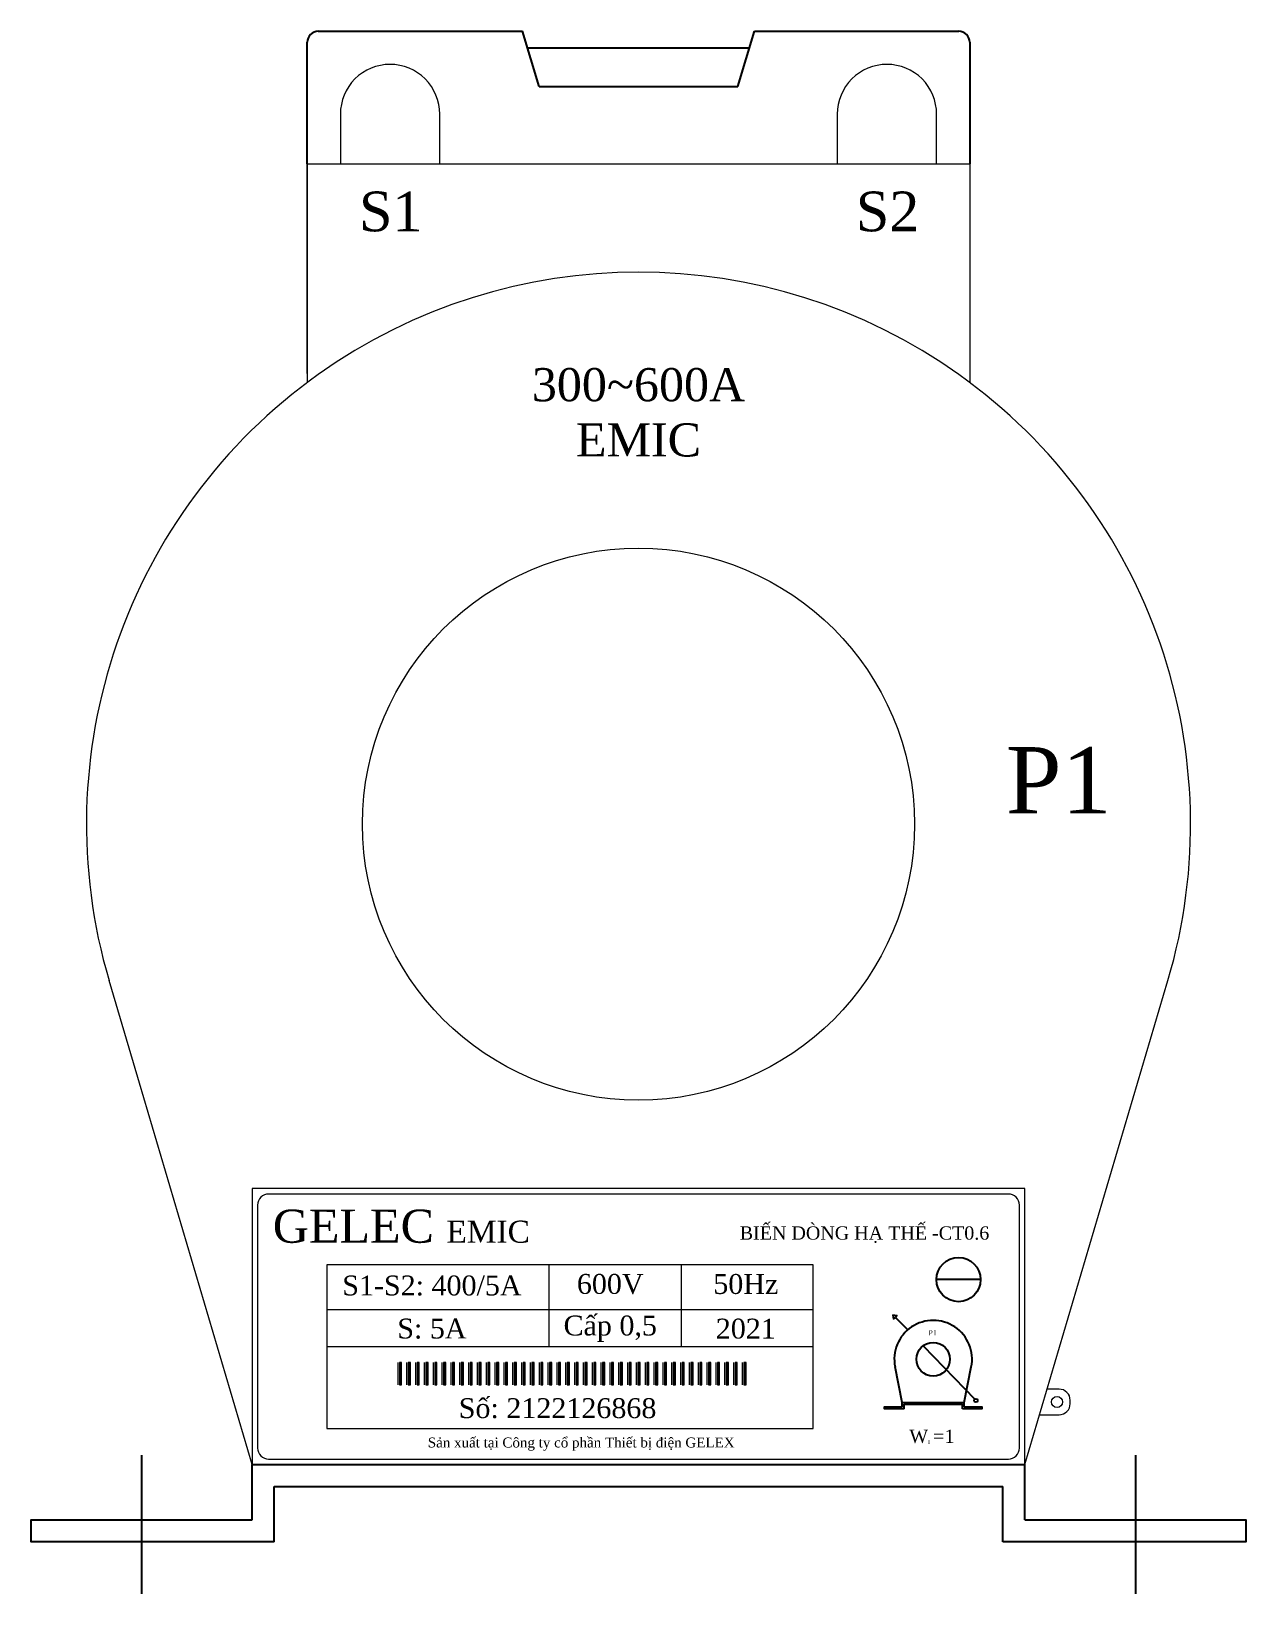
# Model space of a CAD drawing. Header units: millimetres. Extents: x 40 to 150, y 0 to 142.
import ezdxf

# ---------------------------------------------------------------- set-up
doc = ezdxf.new("R2010")
doc.units = ezdxf.units.MM
doc.styles.add('THIÊN1', font='times.ttf')

# ---------------------------------------------------------------- blocks, each defined once
blk = doc.blocks.new('BIẾN DÒNG 300-400A EMIC')
for p, q in [((-29, 46.81), (-10.5, 46.81)), ((-9, 41.81), (-10.5, 46.81)), ((9, 41.81), (10.5, 46.81)), ((10.5, 46.81), (29, 46.81)), ((-30, 34.81), (-30, 45.81)), ((-10.05, 45.31), (10.05, 45.31)), ((30, 45.81), (30, 34.81)), ((-9, 41.81), (9, 41.81)), ((30.99, -66.25), (26.99, -66.25)), ((23.05, -69.44), (23.43, -69.49)), ((23.05, -69.44), (23.1, -69.82)), ((23.1, -69.82), (23.28, -69.67)), ((23.43, -69.49), (23.28, -69.67)), ((23.28, -69.67), (24.38, -70.81)), ((25.77, -72.25), (30.45, -77.09)), ((23.89, -77.38), (23.24, -74.16)), ((29.49, -77.38), (30.14, -74.16)), ((23.89, -77.78), (23.89, -77.38)), ((23.89, -77.38), (29.49, -77.38)), ((24.05, -77.94), (24.05, -77.54)), ((24.05, -77.54), (29.33, -77.54)), ((29.33, -77.94), (29.33, -77.54)), ((29.49, -77.78), (29.49, -77.38))]:
    blk.add_line(p, q)
at = {"color": 85}
for p, q in [((-9, 41.81), (-10.5, 46.81)), ((9, 41.81), (10.5, 46.81)), ((-10.05, 45.31), (10.05, 45.31)), ((-9, 41.81), (9, 41.81)), ((-35, -83), (35, -83)), ((-35, -83), (35, -83))]:
    blk.add_line(p, q, dxfattribs=at)
at = {"color": 1, "lineweight": 9}
for p, q in [((-30, 15.81), (-30, 34.81)), ((-30, 34.81), (-30, 14.98)), ((30, 34.81), (30, 15.81)), ((30, 34.81), (30, 15)), ((-35, -83), (-47.95, -39.17)), ((35, -83), (47.95, -39.17))]:
    blk.add_line(p, q, dxfattribs=at)
at = {"lineweight": 9}
for p, q in [((-30, 34.81), (30, 34.81)), ((-21.81, -73.77), (-21.81, -75.77)), ((-21.81, -73.77), (-21.81, -75.77)), ((-21.64, -73.77), (-21.64, -75.77)), ((-21.62, -73.77), (-21.62, -75.77)), ((-21.59, -73.77), (-21.59, -75.77)), ((-21.56, -73.77), (-21.56, -75.77)), ((-21.53, -73.77), (-21.53, -75.77)), ((-21.5, -73.77), (-21.5, -75.77)), ((-21.48, -75.77), (-21.48, -73.77)), ((-21.01, -73.77), (-21.01, -75.77)), ((-21.01, -73.77), (-21.01, -75.77)), ((-20.84, -73.77), (-20.84, -75.77)), ((-20.82, -73.77), (-20.82, -75.77)), ((-20.79, -73.77), (-20.79, -75.77)), ((-20.76, -73.77), (-20.76, -75.77)), ((-20.73, -73.77), (-20.73, -75.77)), ((-20.7, -73.77), (-20.7, -75.77)), ((-20.68, -75.77), (-20.68, -73.77)), ((-20.21, -73.77), (-20.21, -75.77)), ((-20.21, -73.77), (-20.21, -75.77)), ((-20.04, -73.77), (-20.04, -75.77)), ((-20.02, -73.77), (-20.02, -75.77)), ((-19.99, -73.77), (-19.99, -75.77)), ((-19.96, -73.77), (-19.96, -75.77)), ((-19.93, -73.77), (-19.93, -75.77)), ((-19.9, -73.77), (-19.9, -75.77)), ((-19.88, -75.77), (-19.88, -73.77)), ((-19.41, -73.77), (-19.41, -75.77)), ((-19.41, -73.77), (-19.41, -75.77)), ((-19.24, -73.77), (-19.24, -75.77)), ((-19.22, -73.77), (-19.22, -75.77)), ((-19.19, -73.77), (-19.19, -75.77)), ((-19.16, -73.77), (-19.16, -75.77)), ((-19.13, -73.77), (-19.13, -75.77)), ((-19.1, -73.77), (-19.1, -75.77)), ((-19.08, -75.77), (-19.08, -73.77)), ((-18.61, -73.77), (-18.61, -75.77)), ((-18.61, -73.77), (-18.61, -75.77)), ((-18.44, -73.77), (-18.44, -75.77)), ((-18.42, -73.77), (-18.42, -75.77)), ((-18.39, -73.77), (-18.39, -75.77)), ((-18.36, -73.77), (-18.36, -75.77)), ((-18.33, -73.77), (-18.33, -75.77)), ((-18.3, -73.77), (-18.3, -75.77)), ((-18.28, -75.77), (-18.28, -73.77)), ((-17.81, -73.77), (-17.81, -75.77)), ((-17.81, -73.77), (-17.81, -75.77)), ((-17.64, -73.77), (-17.64, -75.77)), ((-17.62, -73.77), (-17.62, -75.77)), ((-17.59, -73.77), (-17.59, -75.77)), ((-17.56, -73.77), (-17.56, -75.77)), ((-17.53, -73.77), (-17.53, -75.77)), ((-17.5, -73.77), (-17.5, -75.77)), ((-17.48, -75.77), (-17.48, -73.77)), ((-17.01, -73.77), (-17.01, -75.77)), ((-17.01, -73.77), (-17.01, -75.77)), ((-16.84, -73.77), (-16.84, -75.77)), ((-16.82, -73.77), (-16.82, -75.77)), ((-16.79, -73.77), (-16.79, -75.77)), ((-16.76, -73.77), (-16.76, -75.77)), ((-16.73, -73.77), (-16.73, -75.77)), ((-16.7, -73.77), (-16.7, -75.77)), ((-16.68, -75.77), (-16.68, -73.77)), ((-16.21, -73.77), (-16.21, -75.77)), ((-16.21, -73.77), (-16.21, -75.77)), ((-16.04, -73.77), (-16.04, -75.77)), ((-16.02, -73.77), (-16.02, -75.77)), ((-15.99, -73.77), (-15.99, -75.77)), ((-15.96, -73.77), (-15.96, -75.77)), ((-15.93, -73.77), (-15.93, -75.77)), ((-15.9, -73.77), (-15.9, -75.77)), ((-15.88, -75.77), (-15.88, -73.77)), ((-15.41, -73.77), (-15.41, -75.77)), ((-15.41, -73.77), (-15.41, -75.77)), ((-15.24, -73.77), (-15.24, -75.77)), ((-15.22, -73.77), (-15.22, -75.77)), ((-15.19, -73.77), (-15.19, -75.77)), ((-15.16, -73.77), (-15.16, -75.77)), ((-15.13, -73.77), (-15.13, -75.77)), ((-15.1, -73.77), (-15.1, -75.77)), ((-15.08, -75.77), (-15.08, -73.77)), ((-14.61, -73.77), (-14.61, -75.77)), ((-14.61, -73.77), (-14.61, -75.77)), ((-14.44, -73.77), (-14.44, -75.77)), ((-14.42, -73.77), (-14.42, -75.77)), ((-14.39, -73.77), (-14.39, -75.77)), ((-14.36, -73.77), (-14.36, -75.77)), ((-14.33, -73.77), (-14.33, -75.77)), ((-14.3, -73.77), (-14.3, -75.77)), ((-14.28, -75.77), (-14.28, -73.77)), ((-13.81, -73.77), (-13.81, -75.77)), ((-13.81, -73.77), (-13.81, -75.77)), ((-13.64, -73.77), (-13.64, -75.77)), ((-13.62, -73.77), (-13.62, -75.77)), ((-13.59, -73.77), (-13.59, -75.77)), ((-13.56, -73.77), (-13.56, -75.77)), ((-13.53, -73.77), (-13.53, -75.77)), ((-13.5, -73.77), (-13.5, -75.77)), ((-13.48, -75.77), (-13.48, -73.77)), ((-13.01, -73.77), (-13.01, -75.77)), ((-13.01, -73.77), (-13.01, -75.77)), ((-12.84, -73.77), (-12.84, -75.77)), ((-12.82, -73.77), (-12.82, -75.77)), ((-12.79, -73.77), (-12.79, -75.77)), ((-12.76, -73.77), (-12.76, -75.77)), ((-12.73, -73.77), (-12.73, -75.77)), ((-12.7, -73.77), (-12.7, -75.77)), ((-12.68, -75.77), (-12.68, -73.77)), ((-12.21, -73.77), (-12.21, -75.77)), ((-12.21, -73.77), (-12.21, -75.77)), ((-12.04, -73.77), (-12.04, -75.77)), ((-12.02, -73.77), (-12.02, -75.77)), ((-11.99, -73.77), (-11.99, -75.77)), ((-11.96, -73.77), (-11.96, -75.77)), ((-11.93, -73.77), (-11.93, -75.77)), ((-11.9, -73.77), (-11.9, -75.77)), ((-11.88, -75.77), (-11.88, -73.77)), ((-11.41, -73.77), (-11.41, -75.77)), ((-11.41, -73.77), (-11.41, -75.77)), ((-11.24, -73.77), (-11.24, -75.77)), ((-11.22, -73.77), (-11.22, -75.77)), ((-11.19, -73.77), (-11.19, -75.77)), ((-11.16, -73.77), (-11.16, -75.77)), ((-11.13, -73.77), (-11.13, -75.77)), ((-11.1, -73.77), (-11.1, -75.77)), ((-11.08, -75.77), (-11.08, -73.77)), ((-10.61, -73.77), (-10.61, -75.77)), ((-10.61, -73.77), (-10.61, -75.77)), ((-10.44, -73.77), (-10.44, -75.77)), ((-10.42, -73.77), (-10.42, -75.77)), ((-10.39, -73.77), (-10.39, -75.77)), ((-10.36, -73.77), (-10.36, -75.77)), ((-10.33, -73.77), (-10.33, -75.77)), ((-10.3, -73.77), (-10.3, -75.77)), ((-10.28, -75.77), (-10.28, -73.77)), ((-9.81, -73.77), (-9.81, -75.77)), ((-9.81, -73.77), (-9.81, -75.77)), ((-9.64, -73.77), (-9.64, -75.77)), ((-9.62, -73.77), (-9.62, -75.77)), ((-9.59, -73.77), (-9.59, -75.77)), ((-9.56, -73.77), (-9.56, -75.77)), ((-9.53, -73.77), (-9.53, -75.77)), ((-9.5, -73.77), (-9.5, -75.77)), ((-9.48, -75.77), (-9.48, -73.77)), ((-9.01, -73.77), (-9.01, -75.77)), ((-9.01, -73.77), (-9.01, -75.77)), ((-8.84, -73.77), (-8.84, -75.77)), ((-8.82, -73.77), (-8.82, -75.77)), ((-8.79, -73.77), (-8.79, -75.77)), ((-8.76, -73.77), (-8.76, -75.77)), ((-8.73, -73.77), (-8.73, -75.77)), ((-8.7, -73.77), (-8.7, -75.77)), ((-8.68, -75.77), (-8.68, -73.77)), ((-8.21, -73.77), (-8.21, -75.77)), ((-8.21, -73.77), (-8.21, -75.77)), ((-8.04, -73.77), (-8.04, -75.77)), ((-8.02, -73.77), (-8.02, -75.77)), ((-7.99, -73.77), (-7.99, -75.77)), ((-7.96, -73.77), (-7.96, -75.77)), ((-7.93, -73.77), (-7.93, -75.77)), ((-7.9, -73.77), (-7.9, -75.77)), ((-7.88, -75.77), (-7.88, -73.77)), ((-7.41, -73.77), (-7.41, -75.77)), ((-7.41, -73.77), (-7.41, -75.77)), ((-7.24, -73.77), (-7.24, -75.77)), ((-7.22, -73.77), (-7.22, -75.77)), ((-7.19, -73.77), (-7.19, -75.77)), ((-7.16, -73.77), (-7.16, -75.77)), ((-7.13, -73.77), (-7.13, -75.77)), ((-7.1, -73.77), (-7.1, -75.77)), ((-7.08, -75.77), (-7.08, -73.77)), ((-6.61, -73.77), (-6.61, -75.77)), ((-6.61, -73.77), (-6.61, -75.77)), ((-6.44, -73.77), (-6.44, -75.77)), ((-6.42, -73.77), (-6.42, -75.77)), ((-6.39, -73.77), (-6.39, -75.77)), ((-6.36, -73.77), (-6.36, -75.77)), ((-6.33, -73.77), (-6.33, -75.77)), ((-6.3, -73.77), (-6.3, -75.77)), ((-6.28, -75.77), (-6.28, -73.77)), ((-5.81, -73.77), (-5.81, -75.77)), ((-5.81, -73.77), (-5.81, -75.77)), ((-5.64, -73.77), (-5.64, -75.77)), ((-5.62, -73.77), (-5.62, -75.77)), ((-5.59, -73.77), (-5.59, -75.77)), ((-5.56, -73.77), (-5.56, -75.77)), ((-5.53, -73.77), (-5.53, -75.77)), ((-5.5, -73.77), (-5.5, -75.77)), ((-5.48, -75.77), (-5.48, -73.77)), ((-5.01, -73.77), (-5.01, -75.77)), ((-5.01, -73.77), (-5.01, -75.77)), ((-4.84, -73.77), (-4.84, -75.77)), ((-4.82, -73.77), (-4.82, -75.77)), ((-4.79, -73.77), (-4.79, -75.77)), ((-4.76, -73.77), (-4.76, -75.77)), ((-4.73, -73.77), (-4.73, -75.77)), ((-4.7, -73.77), (-4.7, -75.77)), ((-4.68, -75.77), (-4.68, -73.77)), ((-4.21, -73.77), (-4.21, -75.77)), ((-4.21, -73.77), (-4.21, -75.77)), ((-4.04, -73.77), (-4.04, -75.77)), ((-4.02, -73.77), (-4.02, -75.77)), ((-3.99, -73.77), (-3.99, -75.77)), ((-3.96, -73.77), (-3.96, -75.77)), ((-3.93, -73.77), (-3.93, -75.77)), ((-3.9, -73.77), (-3.9, -75.77)), ((-3.88, -75.77), (-3.88, -73.77)), ((-3.41, -73.77), (-3.41, -75.77)), ((-3.41, -73.77), (-3.41, -75.77)), ((-3.24, -73.77), (-3.24, -75.77)), ((-3.22, -73.77), (-3.22, -75.77)), ((-3.19, -73.77), (-3.19, -75.77)), ((-3.16, -73.77), (-3.16, -75.77)), ((-3.13, -73.77), (-3.13, -75.77)), ((-3.1, -73.77), (-3.1, -75.77)), ((-3.08, -75.77), (-3.08, -73.77)), ((-2.61, -73.77), (-2.61, -75.77)), ((-2.61, -73.77), (-2.61, -75.77)), ((-2.44, -73.77), (-2.44, -75.77)), ((-2.42, -73.77), (-2.42, -75.77)), ((-2.39, -73.77), (-2.39, -75.77)), ((-2.36, -73.77), (-2.36, -75.77)), ((-2.33, -73.77), (-2.33, -75.77)), ((-2.3, -73.77), (-2.3, -75.77)), ((-2.28, -75.77), (-2.28, -73.77)), ((-1.81, -73.77), (-1.81, -75.77)), ((-1.81, -73.77), (-1.81, -75.77)), ((-1.64, -73.77), (-1.64, -75.77)), ((-1.62, -73.77), (-1.62, -75.77)), ((-1.59, -73.77), (-1.59, -75.77)), ((-1.56, -73.77), (-1.56, -75.77)), ((-1.53, -73.77), (-1.53, -75.77)), ((-1.5, -73.77), (-1.5, -75.77)), ((-1.48, -75.77), (-1.48, -73.77)), ((-1.01, -73.77), (-1.01, -75.77)), ((-1.01, -73.77), (-1.01, -75.77)), ((-0.84, -73.77), (-0.84, -75.77)), ((-0.82, -73.77), (-0.82, -75.77)), ((-0.79, -73.77), (-0.79, -75.77)), ((-0.76, -73.77), (-0.76, -75.77)), ((-0.73, -73.77), (-0.73, -75.77)), ((-0.7, -73.77), (-0.7, -75.77)), ((-0.68, -75.77), (-0.68, -73.77)), ((-0.21, -73.77), (-0.21, -75.77)), ((-0.21, -73.77), (-0.21, -75.77)), ((-0.04, -73.77), (-0.04, -75.77)), ((-0.02, -73.77), (-0.02, -75.77)), ((0.01, -73.77), (0.01, -75.77)), ((0.04, -73.77), (0.04, -75.77)), ((0.07, -73.77), (0.07, -75.77)), ((0.1, -73.77), (0.1, -75.77)), ((0.12, -75.77), (0.12, -73.77)), ((0.59, -73.77), (0.59, -75.77)), ((0.59, -73.77), (0.59, -75.77)), ((0.76, -73.77), (0.76, -75.77)), ((0.78, -73.77), (0.78, -75.77)), ((0.81, -73.77), (0.81, -75.77)), ((0.84, -73.77), (0.84, -75.77)), ((0.87, -73.77), (0.87, -75.77)), ((0.9, -73.77), (0.9, -75.77)), ((0.92, -75.77), (0.92, -73.77)), ((1.39, -73.77), (1.39, -75.77)), ((1.39, -73.77), (1.39, -75.77)), ((1.56, -73.77), (1.56, -75.77)), ((1.58, -73.77), (1.58, -75.77)), ((1.61, -73.77), (1.61, -75.77)), ((1.64, -73.77), (1.64, -75.77)), ((1.67, -73.77), (1.67, -75.77)), ((1.7, -73.77), (1.7, -75.77)), ((1.72, -75.77), (1.72, -73.77)), ((2.19, -73.77), (2.19, -75.77)), ((2.19, -73.77), (2.19, -75.77)), ((2.36, -73.77), (2.36, -75.77)), ((2.38, -73.77), (2.38, -75.77)), ((2.41, -73.77), (2.41, -75.77)), ((2.44, -73.77), (2.44, -75.77)), ((2.47, -73.77), (2.47, -75.77)), ((2.5, -73.77), (2.5, -75.77)), ((2.52, -75.77), (2.52, -73.77)), ((2.99, -73.77), (2.99, -75.77)), ((2.99, -73.77), (2.99, -75.77)), ((3.16, -73.77), (3.16, -75.77)), ((3.18, -73.77), (3.18, -75.77)), ((3.21, -73.77), (3.21, -75.77)), ((3.24, -73.77), (3.24, -75.77)), ((3.27, -73.77), (3.27, -75.77)), ((3.3, -73.77), (3.3, -75.77)), ((3.32, -75.77), (3.32, -73.77)), ((3.79, -73.77), (3.79, -75.77)), ((3.79, -73.77), (3.79, -75.77)), ((3.96, -73.77), (3.96, -75.77)), ((3.98, -73.77), (3.98, -75.77)), ((4.01, -73.77), (4.01, -75.77)), ((4.04, -73.77), (4.04, -75.77)), ((4.07, -73.77), (4.07, -75.77)), ((4.1, -73.77), (4.1, -75.77)), ((4.12, -75.77), (4.12, -73.77)), ((4.59, -73.77), (4.59, -75.77)), ((4.59, -73.77), (4.59, -75.77)), ((4.76, -73.77), (4.76, -75.77)), ((4.78, -73.77), (4.78, -75.77)), ((4.81, -73.77), (4.81, -75.77)), ((4.84, -73.77), (4.84, -75.77)), ((4.87, -73.77), (4.87, -75.77)), ((4.9, -73.77), (4.9, -75.77)), ((4.92, -75.77), (4.92, -73.77)), ((5.39, -73.77), (5.39, -75.77)), ((5.39, -73.77), (5.39, -75.77)), ((5.56, -73.77), (5.56, -75.77)), ((5.58, -73.77), (5.58, -75.77)), ((5.61, -73.77), (5.61, -75.77)), ((5.64, -73.77), (5.64, -75.77)), ((5.67, -73.77), (5.67, -75.77)), ((5.7, -73.77), (5.7, -75.77)), ((5.72, -75.77), (5.72, -73.77)), ((6.19, -73.77), (6.19, -75.77)), ((6.19, -73.77), (6.19, -75.77)), ((6.36, -73.77), (6.36, -75.77)), ((6.38, -73.77), (6.38, -75.77)), ((6.41, -73.77), (6.41, -75.77)), ((6.44, -73.77), (6.44, -75.77)), ((6.47, -73.77), (6.47, -75.77)), ((6.5, -73.77), (6.5, -75.77)), ((6.52, -75.77), (6.52, -73.77)), ((6.99, -73.77), (6.99, -75.77)), ((6.99, -73.77), (6.99, -75.77)), ((7.16, -73.77), (7.16, -75.77)), ((7.18, -73.77), (7.18, -75.77)), ((7.21, -73.77), (7.21, -75.77)), ((7.24, -73.77), (7.24, -75.77)), ((7.27, -73.77), (7.27, -75.77)), ((7.3, -73.77), (7.3, -75.77)), ((7.32, -75.77), (7.32, -73.77)), ((7.79, -73.77), (7.79, -75.77)), ((7.79, -73.77), (7.79, -75.77)), ((7.96, -73.77), (7.96, -75.77)), ((7.98, -73.77), (7.98, -75.77)), ((8.01, -73.77), (8.01, -75.77)), ((8.04, -73.77), (8.04, -75.77)), ((8.07, -73.77), (8.07, -75.77)), ((8.1, -73.77), (8.1, -75.77)), ((8.12, -75.77), (8.12, -73.77)), ((8.59, -73.77), (8.59, -75.77)), ((8.59, -73.77), (8.59, -75.77)), ((8.76, -73.77), (8.76, -75.77)), ((8.78, -73.77), (8.78, -75.77)), ((8.81, -73.77), (8.81, -75.77)), ((8.84, -73.77), (8.84, -75.77)), ((8.87, -73.77), (8.87, -75.77)), ((8.9, -73.77), (8.9, -75.77)), ((8.92, -75.77), (8.92, -73.77)), ((9.39, -73.77), (9.39, -75.77)), ((9.39, -73.77), (9.39, -75.77)), ((9.56, -73.77), (9.56, -75.77)), ((9.58, -73.77), (9.58, -75.77)), ((9.61, -73.77), (9.61, -75.77)), ((9.64, -73.77), (9.64, -75.77)), ((9.67, -73.77), (9.67, -75.77)), ((9.7, -73.77), (9.7, -75.77)), ((9.72, -75.77), (9.72, -73.77))]:
    blk.add_line(p, q, dxfattribs=at)
at = {"color": 251, "lineweight": 9}
for p, q in [((-8.13, -64.92), (-8.13, -72.32)), ((3.85, -64.92), (3.85, -72.32)), ((-28.24, -68.96), (15.83, -68.96)), ((-28.24, -72.32), (15.83, -72.32))]:
    blk.add_line(p, q, dxfattribs=at)
at = {"color": 54}
for p, q in [((-45, -82.16), (-45, -94.7)), ((-35, -88), (-35, -83)), ((35, -88), (35, -83)), ((45, -82.16), (45, -94.7)), ((-33, -90), (-33, -85)), ((-33, -85), (33, -85)), ((33, -90), (33, -85))]:
    blk.add_line(p, q, dxfattribs=at)
at = {"lineweight": 9}
for points in [[(-27, 34.81), (-18, 34.81), (-18, 39.31, 0.414214), (-22.5, 43.81), (-22.5, 43.81, 0.414214), (-27, 39.31)], [(18, 34.81), (27, 34.81), (27, 39.31, 0.414214), (22.5, 43.81), (22.5, 43.81, 0.414214), (18, 39.31)]]:
    blk.add_lwpolyline(points, format="xyb", close=True, dxfattribs=at)
at = {"color": 251, "lineweight": 9}
for points in [[(-35, -83), (35, -83), (35, -58), (-35, -58)], [(-28.24, -79.72), (15.83, -79.72), (15.83, -64.92), (-28.24, -64.92)]]:
    blk.add_lwpolyline(points, close=True, dxfattribs=at)
blk.add_lwpolyline([(-33.5, -82.5), (33.5, -82.5, 0.414214), (34.5, -81.5), (34.5, -59.5, 0.414214), (33.5, -58.5), (-33.5, -58.5, 0.414214), (-34.5, -59.5), (-34.5, -81.5, 0.414214)], format="xyb", close=True, dxfattribs=at)
at = {"lineweight": 9}
for points in [[(-21.66, -75.77), (-21.46, -75.77), (-21.46, -73.77), (-21.66, -73.77)], [(-20.86, -75.77), (-20.66, -75.77), (-20.66, -73.77), (-20.86, -73.77)], [(-20.06, -75.77), (-19.86, -75.77), (-19.86, -73.77), (-20.06, -73.77)], [(-19.26, -75.77), (-19.06, -75.77), (-19.06, -73.77), (-19.26, -73.77)], [(-18.46, -75.77), (-18.26, -75.77), (-18.26, -73.77), (-18.46, -73.77)], [(-17.66, -75.77), (-17.46, -75.77), (-17.46, -73.77), (-17.66, -73.77)], [(-16.86, -75.77), (-16.66, -75.77), (-16.66, -73.77), (-16.86, -73.77)], [(-16.06, -75.77), (-15.86, -75.77), (-15.86, -73.77), (-16.06, -73.77)], [(-15.26, -75.77), (-15.06, -75.77), (-15.06, -73.77), (-15.26, -73.77)], [(-14.46, -75.77), (-14.26, -75.77), (-14.26, -73.77), (-14.46, -73.77)], [(-13.66, -75.77), (-13.46, -75.77), (-13.46, -73.77), (-13.66, -73.77)], [(-12.86, -75.77), (-12.66, -75.77), (-12.66, -73.77), (-12.86, -73.77)], [(-12.06, -75.77), (-11.86, -75.77), (-11.86, -73.77), (-12.06, -73.77)], [(-11.26, -75.77), (-11.06, -75.77), (-11.06, -73.77), (-11.26, -73.77)], [(-10.46, -75.77), (-10.26, -75.77), (-10.26, -73.77), (-10.46, -73.77)], [(-9.66, -75.77), (-9.46, -75.77), (-9.46, -73.77), (-9.66, -73.77)], [(-8.86, -75.77), (-8.66, -75.77), (-8.66, -73.77), (-8.86, -73.77)], [(-8.06, -75.77), (-7.86, -75.77), (-7.86, -73.77), (-8.06, -73.77)], [(-7.26, -75.77), (-7.06, -75.77), (-7.06, -73.77), (-7.26, -73.77)], [(-6.46, -75.77), (-6.26, -75.77), (-6.26, -73.77), (-6.46, -73.77)], [(-5.66, -75.77), (-5.46, -75.77), (-5.46, -73.77), (-5.66, -73.77)], [(-4.86, -75.77), (-4.66, -75.77), (-4.66, -73.77), (-4.86, -73.77)], [(-4.06, -75.77), (-3.86, -75.77), (-3.86, -73.77), (-4.06, -73.77)], [(-3.26, -75.77), (-3.06, -75.77), (-3.06, -73.77), (-3.26, -73.77)], [(-2.46, -75.77), (-2.26, -75.77), (-2.26, -73.77), (-2.46, -73.77)], [(-1.66, -75.77), (-1.46, -75.77), (-1.46, -73.77), (-1.66, -73.77)], [(-0.86, -75.77), (-0.66, -75.77), (-0.66, -73.77), (-0.86, -73.77)], [(-0.06, -75.77), (0.14, -75.77), (0.14, -73.77), (-0.06, -73.77)], [(0.74, -75.77), (0.94, -75.77), (0.94, -73.77), (0.74, -73.77)], [(1.54, -75.77), (1.74, -75.77), (1.74, -73.77), (1.54, -73.77)], [(2.34, -75.77), (2.54, -75.77), (2.54, -73.77), (2.34, -73.77)], [(3.14, -75.77), (3.34, -75.77), (3.34, -73.77), (3.14, -73.77)], [(3.94, -75.77), (4.14, -75.77), (4.14, -73.77), (3.94, -73.77)], [(4.74, -75.77), (4.94, -75.77), (4.94, -73.77), (4.74, -73.77)], [(5.54, -75.77), (5.74, -75.77), (5.74, -73.77), (5.54, -73.77)], [(6.34, -75.77), (6.54, -75.77), (6.54, -73.77), (6.34, -73.77)], [(7.14, -75.77), (7.34, -75.77), (7.34, -73.77), (7.14, -73.77)], [(7.94, -75.77), (8.14, -75.77), (8.14, -73.77), (7.94, -73.77)], [(8.74, -75.77), (8.94, -75.77), (8.94, -73.77), (8.74, -73.77)], [(9.54, -75.77), (9.74, -75.77), (9.74, -73.77), (9.54, -73.77)]]:
    blk.add_lwpolyline(points, close=True, dxfattribs=at)
at = {"color": 1, "lineweight": 9}
blk.add_lwpolyline([(36.33, -78.49), (38.1, -78.49, 0.414214), (39.1, -77.49), (39.1, -77.17, 0.414214), (38.1, -76.17), (37.02, -76.17)], format="xyb", dxfattribs=at)
for points in [[(24.05, -77.94), (22.29, -77.94), (22.29, -77.78), (23.89, -77.78)], [(29.49, -77.78), (31.09, -77.78), (31.09, -77.94), (29.33, -77.94)]]:
    blk.add_lwpolyline(points)
at = {"color": 54}
for points in [[(-33, -90), (-55, -90), (-55, -88), (-35, -88)], [(35, -88), (55, -88), (55, -90), (33, -90)]]:
    blk.add_lwpolyline(points, dxfattribs=at)
at = {"color": 1, "lineweight": 9}
for centre, radius in [((0, -25), 25), ((37.91, -77.33), 0.5)]:
    blk.add_circle(centre, radius, dxfattribs=at)
for centre, radius in [((28.99, -66.25), 2), ((26.69, -73.46), 1.52), ((30.56, -77.2), 0.16)]:
    blk.add_circle(centre, radius)
for centre, radius, start, end in [((-29, 45.81), 1, 90, 180), ((29, 45.81), 1, 0, 90), ((26.69, -73.46), 3.52, 348.5926, 191.4074)]:
    blk.add_arc(centre, radius, start, end)
blk.add_arc((0, -25), 50, 343.5396, 196.4604, dxfattribs=at)
at = {"color": 1, "attachment_point": 5, "style": 'THIÊN1'}
for s, insert, char_height, width in [('S1', (-22.44, 30.47), 3.6, 144.5226), ('S2', (22.56, 30.47), 3.6, 144.5226), ('300~600A\\PEMIC', (0, 12.28), 3, 120.4355), ('P1', (38.06, -21.02), 6, 240.871)]:
    blk.add_mtext(s, dxfattribs=dict(at, insert=insert, char_height=char_height, width=width))
at = {"attachment_point": 5, "style": 'THIÊN1'}
for s, insert, char_height, width in [('GELEC {\\H0.6667x;EMIC}', (-21.48, -61.43), 3, 120.4355), ('BIẾN DÒNG HẠ THẾ -CT0.6', (20.47, -62.18), 1.2, 72.2613), ('S1-S2: 400/5A', (-18.71, -66.8), 1.8, 72.2613), ('600V', (-2.56, -66.66), 1.8, 72.2613), ('50Hz', (9.72, -66.66), 1.8, 72.2613), ('Cấp 0,5', (-2.56, -70.7), 1.8, 72.2613), ('S: 5A', (-18.71, -70.7), 1.8, 72.2613), ('2021', (9.72, -70.7), 1.8, 72.2613), ('P1', (26.64, -71.07), 0.48, 19.2697), ('Số: 2122126868', (-7.33, -77.91), 1.8, 72.2613), ('Sản xuất tại Công ty cổ phần Thiết bị điện GELEX', (-5.19, -81.15), 0.9, 54.196), ('\\pi-3.6,l3.6,t3.6;W =1', (26.57, -80.45), 1.2, 72.2613), ('1', (26.31, -80.96), 0.36, 21.6784)]:
    blk.add_mtext(s, dxfattribs=dict(at, insert=insert, char_height=char_height, width=width))

msp = doc.modelspace()

# ---------------------------------------------------------------- block references
msp.add_blockref('BIẾN DÒNG 300-400A EMIC', (94.7, 94.7))

doc.saveas('drawing.dxf')
